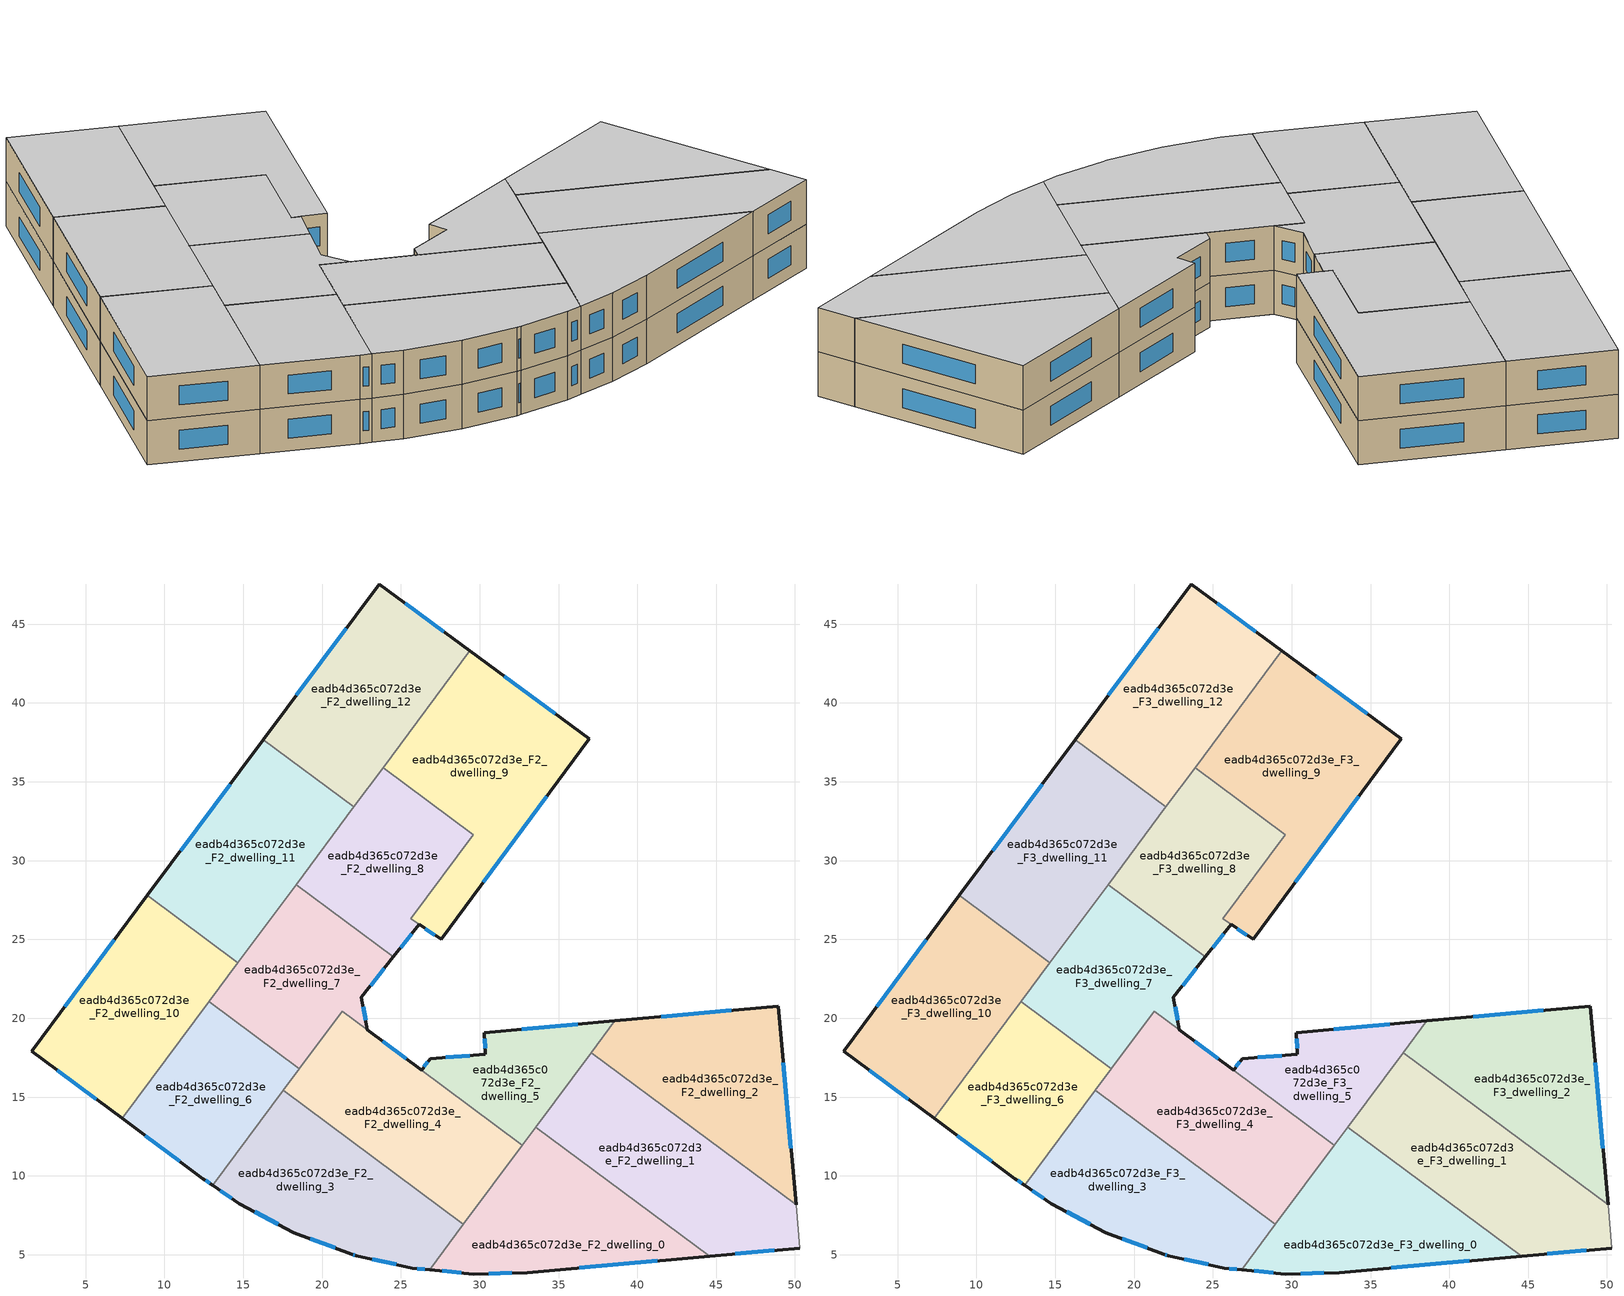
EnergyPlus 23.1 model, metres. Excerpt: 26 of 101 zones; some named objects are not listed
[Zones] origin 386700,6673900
eadb4d365c072d3e_F2_dwelling_0
 floor to eadb4d365c072d3e_F1_dwelling_0 (EU_floor_Construction): 44.58,4.91 33.01,3.87 29.61,3.78 26.83,4.05 33.57,13.1 z6
 wall outside (EU_wall_Construction): 26.83,4.05 29.61,3.78 33.01,3.87 44.58,4.91 z6:9
 wall to eadb4d365c072d3e_F2_dwelling_1 (EU_wall_Construction): 44.58,4.91 33.57,13.1 z6:9
 wall to eadb4d365c072d3e_F2_dwelling_4 (EU_wall_Construction): 32.71,11.95 28.97,6.92 z6:9
 wall to eadb4d365c072d3e_F2_dwelling_3 (EU_wall_Construction): 28.97,6.92 26.83,4.05 z6:9
 wall to eadb4d365c072d3e_F2_dwelling_5 (EU_wall_Construction): 33.57,13.1 32.71,11.95 z6:9
 window (EU_Window_Construction): 30.58,3.8 32.04,3.84 / 27.62,3.97 28.82,3.86 / 36.31,4.17 41.27,4.61 z6.86:8.14
eadb4d365c072d3e_F2_dwelling_1
 floor to eadb4d365c072d3e_F1_dwelling_1 (EU_floor_Construction): 50.07,8.17 50.31,5.43 44.58,4.91 33.57,13.1 37.08,17.83 z6
 wall outside (EU_wall_Construction): 44.58,4.91 50.31,5.43 z6:9
 wall to eadb4d365c072d3e_F2_dwelling_2 (EU_wall_Construction): 50.07,8.17 37.08,17.83 z6:9
 wall adiabatic (EU_wall_Construction): 50.31,5.43 50.07,8.17 z6:9
 wall to eadb4d365c072d3e_F2_dwelling_5 (EU_wall_Construction): 37.08,17.83 33.57,13.1 z6:9
 window (EU_Window_Construction): 46.22,5.06 48.68,5.28 z6.86:8.14
eadb4d365c072d3e_F2_dwelling_10
 floor to eadb4d365c072d3e_F1_dwelling_10 (EU_floor_Construction): 14.66,23.53 7.31,13.64 1.57,17.91 8.93,27.8 z6
 wall outside (EU_wall_Construction): 8.93,27.8 1.57,17.91 7.31,13.64 z6:9
 wall to eadb4d365c072d3e_F2_dwelling_11 (EU_wall_Construction): 14.66,23.53 8.93,27.8 z6:9
 wall to eadb4d365c072d3e_F2_dwelling_6 (EU_wall_Construction): 7.31,13.64 12.83,21.06 z6:9
 wall to eadb4d365c072d3e_F2_dwelling_7 (EU_wall_Construction): 12.83,21.06 14.66,23.53 z6:9
 window (EU_Window_Construction): 3.21,16.69 5.67,14.86 / 6.83,24.97 3.67,20.74 z6.86:8.14
eadb4d365c072d3e_F2_dwelling_11
 floor to eadb4d365c072d3e_F1_dwelling_11 (EU_floor_Construction): 22.02,33.41 14.66,23.53 8.93,27.8 16.28,37.68 z6
 wall outside (EU_wall_Construction): 16.28,37.68 8.93,27.8 z6:9
 wall to eadb4d365c072d3e_F2_dwelling_12 (EU_wall_Construction): 22.02,33.41 16.28,37.68 z6:9
 wall to eadb4d365c072d3e_F2_dwelling_7 (EU_wall_Construction): 14.66,23.53 18.35,28.48 z6:9
 wall to eadb4d365c072d3e_F2_dwelling_8 (EU_wall_Construction): 18.35,28.48 22.02,33.41 z6:9
 window (EU_Window_Construction): 14.18,34.85 11.03,30.62 z6.86:8.14
eadb4d365c072d3e_F2_dwelling_12
 floor to eadb4d365c072d3e_F1_dwelling_12 (EU_floor_Construction): 29.38,43.3 22.02,33.41 16.28,37.68 23.62,47.55 z6
 wall outside (EU_wall_Construction): 29.38,43.3 23.62,47.55 16.28,37.68 z6:9
 wall to eadb4d365c072d3e_F2_dwelling_9 (EU_wall_Construction): 23.87,35.9 29.38,43.3 z6:9
 wall to eadb4d365c072d3e_F2_dwelling_8 (EU_wall_Construction): 22.02,33.41 23.87,35.9 z6:9
 window (EU_Window_Construction): 21.52,44.73 18.38,40.5 / 27.73,44.52 25.27,46.33 z6.86:8.14
eadb4d365c072d3e_F2_dwelling_2
 floor to eadb4d365c072d3e_F1_dwelling_2 (EU_floor_Construction): 48.93,20.77 50.07,8.17 37.08,17.83 38.57,19.83 z6
 wall outside (EU_wall_Construction): 50.07,8.17 48.93,20.77 38.57,19.83 z6:9
 wall to eadb4d365c072d3e_F2_dwelling_5 (EU_wall_Construction): 38.57,19.83 37.08,17.83 z6:9
 window (EU_Window_Construction): 45.97,20.5 41.53,20.1 / 49.74,11.77 49.26,17.17 z6.86:8.14
eadb4d365c072d3e_F2_dwelling_3
 floor to eadb4d365c072d3e_F1_dwelling_3 (EU_floor_Construction): 28.97,6.92 26.83,4.05 25.71,4.15 22.17,4.95 21.89,5.04 18.21,6.41 14.75,8.25 13.07,9.4 17.54,15.42 z6
 wall outside (EU_wall_Construction): 13.07,9.4 14.75,8.25 18.21,6.41 21.89,5.04 22.17,4.95 25.71,4.15 26.83,4.05 z6:9
 wall to eadb4d365c072d3e_F2_dwelling_4 (EU_wall_Construction): 28.97,6.92 17.54,15.42 z6:9
 wall to eadb4d365c072d3e_F2_dwelling_6 (EU_wall_Construction): 17.54,15.42 13.07,9.4 z6:9
 window (EU_Window_Construction): 15.74,7.72 17.22,6.93 / 13.55,9.07 14.27,8.58 / 26.03,4.12 26.51,4.08 / 23.18,4.72 24.7,4.38 / 21.97,5.01 22.09,4.98 / 19.26,6.02 20.84,5.43 z6.86:8.14
eadb4d365c072d3e_F2_dwelling_4
 floor to eadb4d365c072d3e_F1_dwelling_4 (EU_floor_Construction): 32.71,11.95 28.97,6.92 17.54,15.42 21.28,20.45 z6
 wall to eadb4d365c072d3e_F2_dwelling_7 (EU_wall_Construction): 22.87,19.27 21.28,20.45 18.57,16.8 z6:9
 wall to eadb4d365c072d3e_F2_dwelling_5 (EU_wall_Construction): 32.71,11.95 22.87,19.27 z6:9
 wall to eadb4d365c072d3e_F2_dwelling_6 (EU_wall_Construction): 18.57,16.8 17.54,15.42 z6:9
eadb4d365c072d3e_F2_dwelling_5
 floor to eadb4d365c072d3e_F1_dwelling_5 (EU_floor_Construction): 38.57,19.83 32.71,11.95 22.87,19.27 26.31,16.71 26.85,17.44 30.36,17.71 30.29,19.08 z6
 wall outside (EU_wall_Construction): 38.57,19.83 30.29,19.08 30.36,17.71 26.85,17.44 26.31,16.71 22.87,19.27 z6:9
 window (EU_Window_Construction): 30.31,18.69 30.34,18.1 / 36.21,19.61 32.66,19.29 / 25.33,17.44 23.85,18.54 / 26.7,17.23 26.47,16.92 / 29.36,17.64 27.85,17.52 z6.86:8.14
eadb4d365c072d3e_F2_dwelling_6
 floor to eadb4d365c072d3e_F1_dwelling_6 (EU_floor_Construction): 18.57,16.8 13.07,9.4 12.43,9.83 7.31,13.64 12.83,21.06 z6
 wall outside (EU_wall_Construction): 7.31,13.64 12.43,9.83 13.07,9.4 z6:9
 wall to eadb4d365c072d3e_F2_dwelling_7 (EU_wall_Construction): 18.57,16.8 12.83,21.06 z6:9
 window (EU_Window_Construction): 12.61,9.71 12.89,9.53 / 8.78,12.56 10.97,10.92 z6.86:8.14
eadb4d365c072d3e_F2_dwelling_7
 floor to eadb4d365c072d3e_F1_dwelling_7 (EU_floor_Construction): 24.52,23.89 22.5,21.34 22.87,19.27 21.28,20.45 18.57,16.8 12.83,21.06 18.35,28.48 z6
 wall outside (EU_wall_Construction): 22.87,19.27 22.5,21.34 24.52,23.89 z6:9
 wall to eadb4d365c072d3e_F2_dwelling_8 (EU_wall_Construction): 24.52,23.89 18.35,28.48 z6:9
 window (EU_Window_Construction): 23.07,22.07 23.94,23.16 / 22.76,19.86 22.6,20.75 z6.86:8.14
eadb4d365c072d3e_F2_dwelling_8
 floor to eadb4d365c072d3e_F1_dwelling_8 (EU_floor_Construction): 29.6,31.63 25.64,26.31 26.15,25.96 24.52,23.89 18.35,28.48 23.87,35.9 z6
 wall outside (EU_wall_Construction): 24.52,23.89 26.15,25.96 z6:9
 wall to eadb4d365c072d3e_F2_dwelling_9 (EU_wall_Construction): 26.15,25.96 25.64,26.31 29.6,31.63 23.87,35.9 z6:9
 window (EU_Window_Construction): 24.99,24.48 25.69,25.37 z6.86:8.14
eadb4d365c072d3e_F2_dwelling_9
 floor to eadb4d365c072d3e_F1_dwelling_9 (EU_floor_Construction): 36.95,37.73 27.55,25 25.64,26.31 29.6,31.63 23.87,35.9 29.38,43.3 z6
 wall outside (EU_wall_Construction): 26.15,25.96 27.55,25 36.95,37.73 29.38,43.3 z6:9
 window (EU_Window_Construction): 34.79,39.32 31.54,41.71 / 30.23,28.64 34.26,34.09 / 26.55,25.69 27.15,25.28 z6.86:8.14
eadb4d365c072d3e_F3_dwelling_0
 floor to eadb4d365c072d3e_F2_dwelling_0 (EU_floor_Construction): 44.58,4.91 33.01,3.87 29.61,3.78 26.83,4.05 33.57,13.1 z9
 wall outside (EU_wall_Construction): 26.83,4.05 29.61,3.78 33.01,3.87 44.58,4.91 z9:12
 wall to eadb4d365c072d3e_F3_dwelling_1 (EU_wall_Construction): 44.58,4.91 33.57,13.1 z9:12
 wall to eadb4d365c072d3e_F3_dwelling_4 (EU_wall_Construction): 32.71,11.95 28.97,6.92 z9:12
 wall to eadb4d365c072d3e_F3_dwelling_3 (EU_wall_Construction): 28.97,6.92 26.83,4.05 z9:12
 wall to eadb4d365c072d3e_F3_dwelling_5 (EU_wall_Construction): 33.57,13.1 32.71,11.95 z9:12
 window (EU_Window_Construction): 30.58,3.8 32.04,3.84 / 27.62,3.97 28.82,3.86 / 36.31,4.17 41.27,4.61 z9.86:11.14
 ceiling to eadb4d365c072d3e_F4_dwelling_0 (EU_floor_Construction): 44.58,4.91 33.57,13.1 26.83,4.05 29.61,3.78 33.01,3.87 z12
eadb4d365c072d3e_F3_dwelling_1
 floor to eadb4d365c072d3e_F2_dwelling_1 (EU_floor_Construction): 50.07,8.17 50.31,5.43 44.58,4.91 33.57,13.1 37.08,17.83 z9
 wall outside (EU_wall_Construction): 44.58,4.91 50.31,5.43 z9:12
 wall to eadb4d365c072d3e_F3_dwelling_2 (EU_wall_Construction): 50.07,8.17 37.08,17.83 z9:12
 wall adiabatic (EU_wall_Construction): 50.31,5.43 50.07,8.17 z9:12
 wall to eadb4d365c072d3e_F3_dwelling_5 (EU_wall_Construction): 37.08,17.83 33.57,13.1 z9:12
 window (EU_Window_Construction): 46.22,5.06 48.68,5.28 z9.86:11.14
 ceiling to eadb4d365c072d3e_F4_dwelling_1 (EU_floor_Construction): 50.31,5.43 50.07,8.17 37.08,17.83 33.57,13.1 44.58,4.91 z12
eadb4d365c072d3e_F3_dwelling_10
 floor to eadb4d365c072d3e_F2_dwelling_10 (EU_floor_Construction): 14.66,23.53 7.31,13.64 1.57,17.91 8.93,27.8 z9
 wall outside (EU_wall_Construction): 8.93,27.8 1.57,17.91 7.31,13.64 z9:12
 wall to eadb4d365c072d3e_F3_dwelling_11 (EU_wall_Construction): 14.66,23.53 8.93,27.8 z9:12
 wall to eadb4d365c072d3e_F3_dwelling_6 (EU_wall_Construction): 7.31,13.64 12.83,21.06 z9:12
 wall to eadb4d365c072d3e_F3_dwelling_7 (EU_wall_Construction): 12.83,21.06 14.66,23.53 z9:12
 window (EU_Window_Construction): 3.21,16.69 5.67,14.86 / 6.83,24.97 3.67,20.74 z9.86:11.14
 ceiling to eadb4d365c072d3e_F4_dwelling_10 (EU_floor_Construction): 7.31,13.64 14.66,23.53 8.93,27.8 1.57,17.91 z12
eadb4d365c072d3e_F3_dwelling_11
 floor to eadb4d365c072d3e_F2_dwelling_11 (EU_floor_Construction): 22.02,33.41 14.66,23.53 8.93,27.8 16.28,37.68 z9
 wall outside (EU_wall_Construction): 16.28,37.68 8.93,27.8 z9:12
 wall to eadb4d365c072d3e_F3_dwelling_12 (EU_wall_Construction): 22.02,33.41 16.28,37.68 z9:12
 wall to eadb4d365c072d3e_F3_dwelling_7 (EU_wall_Construction): 14.66,23.53 18.35,28.48 z9:12
 wall to eadb4d365c072d3e_F3_dwelling_8 (EU_wall_Construction): 18.35,28.48 22.02,33.41 z9:12
 window (EU_Window_Construction): 14.18,34.85 11.03,30.62 z9.86:11.14
 ceiling to eadb4d365c072d3e_F4_dwelling_11 (EU_floor_Construction): 14.66,23.53 22.02,33.41 16.28,37.68 8.93,27.8 z12
eadb4d365c072d3e_F3_dwelling_12
 floor to eadb4d365c072d3e_F2_dwelling_12 (EU_floor_Construction): 29.38,43.3 22.02,33.41 16.28,37.68 23.62,47.55 z9
 wall outside (EU_wall_Construction): 29.38,43.3 23.62,47.55 16.28,37.68 z9:12
 wall to eadb4d365c072d3e_F3_dwelling_9 (EU_wall_Construction): 23.87,35.9 29.38,43.3 z9:12
 wall to eadb4d365c072d3e_F3_dwelling_8 (EU_wall_Construction): 22.02,33.41 23.87,35.9 z9:12
 window (EU_Window_Construction): 21.52,44.73 18.38,40.5 / 27.73,44.52 25.27,46.33 z9.86:11.14
 ceiling to eadb4d365c072d3e_F4_dwelling_12 (EU_floor_Construction): 22.02,33.41 29.38,43.3 23.62,47.55 16.28,37.68 z12
eadb4d365c072d3e_F3_dwelling_2
 floor to eadb4d365c072d3e_F2_dwelling_2 (EU_floor_Construction): 48.93,20.77 50.07,8.17 37.08,17.83 38.57,19.83 z9
 wall outside (EU_wall_Construction): 50.07,8.17 48.93,20.77 38.57,19.83 z9:12
 wall to eadb4d365c072d3e_F3_dwelling_5 (EU_wall_Construction): 38.57,19.83 37.08,17.83 z9:12
 window (EU_Window_Construction): 45.97,20.5 41.53,20.1 / 49.74,11.77 49.26,17.17 z9.86:11.14
 ceiling to eadb4d365c072d3e_F4_dwelling_2 (EU_floor_Construction): 50.07,8.17 48.93,20.77 38.57,19.83 37.08,17.83 z12
eadb4d365c072d3e_F3_dwelling_3
 floor to eadb4d365c072d3e_F2_dwelling_3 (EU_floor_Construction): 28.97,6.92 26.83,4.05 25.71,4.15 22.17,4.95 21.89,5.04 18.21,6.41 14.75,8.25 13.07,9.4 17.54,15.42 z9
 wall outside (EU_wall_Construction): 13.07,9.4 14.75,8.25 18.21,6.41 21.89,5.04 22.17,4.95 25.71,4.15 26.83,4.05 z9:12
 wall to eadb4d365c072d3e_F3_dwelling_4 (EU_wall_Construction): 28.97,6.92 17.54,15.42 z9:12
 wall to eadb4d365c072d3e_F3_dwelling_6 (EU_wall_Construction): 17.54,15.42 13.07,9.4 z9:12
 window (EU_Window_Construction): 15.74,7.72 17.22,6.93 / 13.55,9.07 14.27,8.58 / 26.03,4.12 26.51,4.08 / 23.18,4.72 24.7,4.38 / 21.97,5.01 22.09,4.98 / 19.26,6.02 20.84,5.43 z9.86:11.14
 ceiling to eadb4d365c072d3e_F4_dwelling_3 (EU_floor_Construction): 26.83,4.05 28.97,6.92 17.54,15.42 13.07,9.4 14.75,8.25 18.21,6.41 21.89,5.04 22.17,4.95 25.71,4.15 z12
eadb4d365c072d3e_F3_dwelling_4
 floor to eadb4d365c072d3e_F2_dwelling_4 (EU_floor_Construction): 32.71,11.95 28.97,6.92 17.54,15.42 21.28,20.45 z9
 wall to eadb4d365c072d3e_F3_dwelling_7 (EU_wall_Construction): 22.87,19.27 21.28,20.45 18.57,16.8 z9:12
 wall to eadb4d365c072d3e_F3_dwelling_5 (EU_wall_Construction): 32.71,11.95 22.87,19.27 z9:12
 wall to eadb4d365c072d3e_F3_dwelling_6 (EU_wall_Construction): 18.57,16.8 17.54,15.42 z9:12
 ceiling to eadb4d365c072d3e_F4_dwelling_4 (EU_floor_Construction): 28.97,6.92 32.71,11.95 21.28,20.45 17.54,15.42 z12
eadb4d365c072d3e_F3_dwelling_5
 floor to eadb4d365c072d3e_F2_dwelling_5 (EU_floor_Construction): 38.57,19.83 32.71,11.95 22.87,19.27 26.31,16.71 26.85,17.44 30.36,17.71 30.29,19.08 z9
 wall outside (EU_wall_Construction): 38.57,19.83 30.29,19.08 30.36,17.71 26.85,17.44 26.31,16.71 22.87,19.27 z9:12
 window (EU_Window_Construction): 30.31,18.69 30.34,18.1 / 36.21,19.61 32.66,19.29 / 25.33,17.44 23.85,18.54 / 26.7,17.23 26.47,16.92 / 29.36,17.64 27.85,17.52 z9.86:11.14
 ceiling to eadb4d365c072d3e_F4_dwelling_5 (EU_floor_Construction): 32.71,11.95 38.57,19.83 30.29,19.08 30.36,17.71 26.85,17.44 26.31,16.71 22.87,19.27 z12
eadb4d365c072d3e_F3_dwelling_6
 floor to eadb4d365c072d3e_F2_dwelling_6 (EU_floor_Construction): 18.57,16.8 13.07,9.4 12.43,9.83 7.31,13.64 12.83,21.06 z9
 wall outside (EU_wall_Construction): 7.31,13.64 12.43,9.83 13.07,9.4 z9:12
 wall to eadb4d365c072d3e_F3_dwelling_7 (EU_wall_Construction): 18.57,16.8 12.83,21.06 z9:12
 window (EU_Window_Construction): 12.61,9.71 12.89,9.53 / 8.78,12.56 10.97,10.92 z9.86:11.14
 ceiling to eadb4d365c072d3e_F4_dwelling_6 (EU_floor_Construction): 13.07,9.4 18.57,16.8 12.83,21.06 7.31,13.64 12.43,9.83 z12
eadb4d365c072d3e_F3_dwelling_7
 floor to eadb4d365c072d3e_F2_dwelling_7 (EU_floor_Construction): 24.52,23.89 22.5,21.34 22.87,19.27 21.28,20.45 18.57,16.8 12.83,21.06 18.35,28.48 z9
 wall outside (EU_wall_Construction): 22.87,19.27 22.5,21.34 24.52,23.89 z9:12
 wall to eadb4d365c072d3e_F3_dwelling_8 (EU_wall_Construction): 24.52,23.89 18.35,28.48 z9:12
 window (EU_Window_Construction): 23.07,22.07 23.94,23.16 / 22.76,19.86 22.6,20.75 z9.86:11.14
 ceiling to eadb4d365c072d3e_F4_dwelling_7 (EU_floor_Construction): 22.87,19.27 22.5,21.34 24.52,23.89 18.35,28.48 12.83,21.06 18.57,16.8 21.28,20.45 z12
eadb4d365c072d3e_F3_dwelling_8
 floor to eadb4d365c072d3e_F2_dwelling_8 (EU_floor_Construction): 29.6,31.63 25.64,26.31 26.15,25.96 24.52,23.89 18.35,28.48 23.87,35.9 z9
 wall outside (EU_wall_Construction): 24.52,23.89 26.15,25.96 z9:12
 wall to eadb4d365c072d3e_F3_dwelling_9 (EU_wall_Construction): 26.15,25.96 25.64,26.31 29.6,31.63 23.87,35.9 z9:12
 window (EU_Window_Construction): 24.99,24.48 25.69,25.37 z9.86:11.14
 ceiling to eadb4d365c072d3e_F4_dwelling_8 (EU_floor_Construction): 26.15,25.96 25.64,26.31 29.6,31.63 23.87,35.9 18.35,28.48 24.52,23.89 z12
eadb4d365c072d3e_F3_dwelling_9
 floor to eadb4d365c072d3e_F2_dwelling_9 (EU_floor_Construction): 36.95,37.73 27.55,25 25.64,26.31 29.6,31.63 23.87,35.9 29.38,43.3 z9
 wall outside (EU_wall_Construction): 26.15,25.96 27.55,25 36.95,37.73 29.38,43.3 z9:12
 window (EU_Window_Construction): 34.79,39.32 31.54,41.71 / 30.23,28.64 34.26,34.09 / 26.55,25.69 27.15,25.28 z9.86:11.14
 ceiling to eadb4d365c072d3e_F4_dwelling_9 (EU_floor_Construction): 27.55,25 36.95,37.73 29.38,43.3 23.87,35.9 29.6,31.63 25.64,26.31 z12
[Building]
EU S2 Campaign: North Axis=0; Terrain=City; Solar Distribution=FullExterior
[Site:Location]
Helsinki-Vantaa.AP: Latitude=60.317; Longitude=24.963; Time Zone=2; Elevation=54.6
[SizingPeriod:WeatherFileDays]
AnnualSizingPeriod: Begin Month=1; Begin Day of Month=1; End Month=12; End Day of Month=31; Day of Week for Start Day=Monday; Use Weather File Daylight Saving Period=No; Use Weather File Rain and Snow Indicators=No
[MATERIAL]
EU_InternalMass_Material: Roughness=MediumRough; Thickness=0.1; Conductivity=1; Density=1800; Specific Heat=900; Thermal Absorptance=0.9; Solar Absorptance=0.7; Visible Absorptance=0.7
[MATERIAL:NOMASS] Roughness=MediumRough; Thermal Absorptance=0.9; Solar Absorptance=0.7; Visible Absorptance=0.7
Name | Thermal Resistance
EU_wall_NoMass | 1.10183
EU_floor_NoMass | 1.70606
[WINDOWMATERIAL:SIMPLEGLAZINGSYSTEM]
EU_Window_SimpleGlazing: UFactor=3.11035; Solar Heat Gain Coefficient=0.8; Visible Transmittance=0.8
[CONSTRUCTION]
EU_wall_Construction: EU_wall_NoMass
EU_floor_Construction: EU_floor_NoMass
EU_Window_Construction: EU_Window_SimpleGlazing
EU_InternalMass_Construction: EU_InternalMass_Material
[ZONE] Type=1; Multiplier=1; Ceiling Height=autocalculate; Floor Area=autocalculate; Part of Total Floor Area=Yes
Name | Volume
eadb4d365c072d3e_F2_dwelling_0; eadb4d365c072d3e_F3_dwelling_0 | 246.894
eadb4d365c072d3e_F2_dwelling_1; eadb4d365c072d3e_F3_dwelling_1 | 287.891
eadb4d365c072d3e_F2_dwelling_10; eadb4d365c072d3e_F3_dwelling_10; eadb4d365c072d3e_F2_dwelling_3; eadb4d365c072d3e_F3_dwelling_3 | 264.294
eadb4d365c072d3e_F2_dwelling_11; eadb4d365c072d3e_F3_dwelling_11 | 264.274
eadb4d365c072d3e_F2_dwelling_12; eadb4d365c072d3e_F3_dwelling_12 | 264.285
eadb4d365c072d3e_F2_dwelling_2; eadb4d365c072d3e_F3_dwelling_2 | 258.063
eadb4d365c072d3e_F2_dwelling_4; eadb4d365c072d3e_F3_dwelling_4 | 267.642
eadb4d365c072d3e_F2_dwelling_5; eadb4d365c072d3e_F3_dwelling_5 | 137.648
eadb4d365c072d3e_F2_dwelling_6; eadb4d365c072d3e_F3_dwelling_6 | 198.237
eadb4d365c072d3e_F2_dwelling_7; eadb4d365c072d3e_F3_dwelling_7 | 208.214
eadb4d365c072d3e_F2_dwelling_8; eadb4d365c072d3e_F3_dwelling_8 | 202.788
eadb4d365c072d3e_F2_dwelling_9; eadb4d365c072d3e_F3_dwelling_9 | 306.916
[INTERNALMASS] Construction=EU_InternalMass_Construction
Name | Zone or ZoneList | Surface Area
eadb4d365c072d3e_F2_dwelling_0_EU_InternalMass | eadb4d365c072d3e_F2_dwelling_0 | 82.2983
eadb4d365c072d3e_F2_dwelling_1_EU_InternalMass | eadb4d365c072d3e_F2_dwelling_1 | 95.9633
eadb4d365c072d3e_F2_dwelling_2_EU_InternalMass | eadb4d365c072d3e_F2_dwelling_2 | 86.021
eadb4d365c072d3e_F2_dwelling_3_EU_InternalMass | eadb4d365c072d3e_F2_dwelling_3 | 88.0975
eadb4d365c072d3e_F2_dwelling_4_EU_InternalMass | eadb4d365c072d3e_F2_dwelling_4 | 89.2168
eadb4d365c072d3e_F2_dwelling_5_EU_InternalMass | eadb4d365c072d3e_F2_dwelling_5 | 45.8829
eadb4d365c072d3e_F2_dwelling_6_EU_InternalMass | eadb4d365c072d3e_F2_dwelling_6 | 66.0789
eadb4d365c072d3e_F2_dwelling_7_EU_InternalMass | eadb4d365c072d3e_F2_dwelling_7 | 69.4218
eadb4d365c072d3e_F2_dwelling_8_EU_InternalMass | eadb4d365c072d3e_F2_dwelling_8 | 67.5985
eadb4d365c072d3e_F2_dwelling_9_EU_InternalMass | eadb4d365c072d3e_F2_dwelling_9 | 102.305
eadb4d365c072d3e_F2_dwelling_10_EU_InternalMass | eadb4d365c072d3e_F2_dwelling_10 | 88.0985
eadb4d365c072d3e_F2_dwelling_11_EU_InternalMass | eadb4d365c072d3e_F2_dwelling_11 | 88.0914
eadb4d365c072d3e_F2_dwelling_12_EU_InternalMass | eadb4d365c072d3e_F2_dwelling_12 | 88.0953
eadb4d365c072d3e_F3_dwelling_0_EU_InternalMass | eadb4d365c072d3e_F3_dwelling_0 | 82.2983
eadb4d365c072d3e_F3_dwelling_1_EU_InternalMass | eadb4d365c072d3e_F3_dwelling_1 | 95.9633
eadb4d365c072d3e_F3_dwelling_2_EU_InternalMass | eadb4d365c072d3e_F3_dwelling_2 | 86.021
eadb4d365c072d3e_F3_dwelling_3_EU_InternalMass | eadb4d365c072d3e_F3_dwelling_3 | 88.0975
eadb4d365c072d3e_F3_dwelling_4_EU_InternalMass | eadb4d365c072d3e_F3_dwelling_4 | 89.2168
eadb4d365c072d3e_F3_dwelling_5_EU_InternalMass | eadb4d365c072d3e_F3_dwelling_5 | 45.8829
eadb4d365c072d3e_F3_dwelling_6_EU_InternalMass | eadb4d365c072d3e_F3_dwelling_6 | 66.0789
eadb4d365c072d3e_F3_dwelling_7_EU_InternalMass | eadb4d365c072d3e_F3_dwelling_7 | 69.4218
eadb4d365c072d3e_F3_dwelling_8_EU_InternalMass | eadb4d365c072d3e_F3_dwelling_8 | 67.5985
eadb4d365c072d3e_F3_dwelling_9_EU_InternalMass | eadb4d365c072d3e_F3_dwelling_9 | 102.305
eadb4d365c072d3e_F3_dwelling_10_EU_InternalMass | eadb4d365c072d3e_F3_dwelling_10 | 88.0985
eadb4d365c072d3e_F3_dwelling_11_EU_InternalMass | eadb4d365c072d3e_F3_dwelling_11 | 88.0914
eadb4d365c072d3e_F3_dwelling_12_EU_InternalMass | eadb4d365c072d3e_F3_dwelling_12 | 88.0953
[OTHEREQUIPMENT] Fuel Type=Electricity; Design Level Calculation Method=Watts/Area; Power per Zone Floor Area=1; Fraction Latent=0; Fraction Radiant=0; Fraction Lost=0; Carbon Dioxide Generation Rate=0; EndUse Subcategory=EU_Step8_InternalGains
Name | Zone or ZoneList or Space or SpaceList | Schedule
EU_Step8_InternalGain_eadb4d365c072d3e_F2_dwelling_0_f000 | eadb4d365c072d3e_F2_dwelling_0 | EU_Step8_GainSchedule_eadb4d365c072d3e_F2_dwelling_0_f000
EU_Step8_InternalGain_eadb4d365c072d3e_F2_dwelling_1_f000 | eadb4d365c072d3e_F2_dwelling_1 | EU_Step8_GainSchedule_eadb4d365c072d3e_F2_dwelling_1_f000
EU_Step8_InternalGain_eadb4d365c072d3e_F2_dwelling_2_f000 | eadb4d365c072d3e_F2_dwelling_2 | EU_Step8_GainSchedule_eadb4d365c072d3e_F2_dwelling_2_f000
EU_Step8_InternalGain_eadb4d365c072d3e_F2_dwelling_3_f000 | eadb4d365c072d3e_F2_dwelling_3 | EU_Step8_GainSchedule_eadb4d365c072d3e_F2_dwelling_3_f000
EU_Step8_InternalGain_eadb4d365c072d3e_F2_dwelling_4_f000 | eadb4d365c072d3e_F2_dwelling_4 | EU_Step8_GainSchedule_eadb4d365c072d3e_F2_dwelling_4_f000
EU_Step8_InternalGain_eadb4d365c072d3e_F2_dwelling_5_f000 | eadb4d365c072d3e_F2_dwelling_5 | EU_Step8_GainSchedule_eadb4d365c072d3e_F2_dwelling_5_f000
EU_Step8_InternalGain_eadb4d365c072d3e_F2_dwelling_6_f000 | eadb4d365c072d3e_F2_dwelling_6 | EU_Step8_GainSchedule_eadb4d365c072d3e_F2_dwelling_6_f000
EU_Step8_InternalGain_eadb4d365c072d3e_F2_dwelling_7_f000 | eadb4d365c072d3e_F2_dwelling_7 | EU_Step8_GainSchedule_eadb4d365c072d3e_F2_dwelling_7_f000
EU_Step8_InternalGain_eadb4d365c072d3e_F2_dwelling_8_f000 | eadb4d365c072d3e_F2_dwelling_8 | EU_Step8_GainSchedule_eadb4d365c072d3e_F2_dwelling_8_f000
EU_Step8_InternalGain_eadb4d365c072d3e_F2_dwelling_9_f000 | eadb4d365c072d3e_F2_dwelling_9 | EU_Step8_GainSchedule_eadb4d365c072d3e_F2_dwelling_9_f000
EU_Step8_InternalGain_eadb4d365c072d3e_F2_dwelling_10_f000 | eadb4d365c072d3e_F2_dwelling_10 | EU_Step8_GainSchedule_eadb4d365c072d3e_F2_dwelling_10_f000
EU_Step8_InternalGain_eadb4d365c072d3e_F2_dwelling_11_f000 | eadb4d365c072d3e_F2_dwelling_11 | EU_Step8_GainSchedule_eadb4d365c072d3e_F2_dwelling_11_f000
EU_Step8_InternalGain_eadb4d365c072d3e_F2_dwelling_12_f000 | eadb4d365c072d3e_F2_dwelling_12 | EU_Step8_GainSchedule_eadb4d365c072d3e_F2_dwelling_12_f000
EU_Step8_InternalGain_eadb4d365c072d3e_F3_dwelling_0_f000 | eadb4d365c072d3e_F3_dwelling_0 | EU_Step8_GainSchedule_eadb4d365c072d3e_F3_dwelling_0_f000
EU_Step8_InternalGain_eadb4d365c072d3e_F3_dwelling_1_f000 | eadb4d365c072d3e_F3_dwelling_1 | EU_Step8_GainSchedule_eadb4d365c072d3e_F3_dwelling_1_f000
EU_Step8_InternalGain_eadb4d365c072d3e_F3_dwelling_2_f000 | eadb4d365c072d3e_F3_dwelling_2 | EU_Step8_GainSchedule_eadb4d365c072d3e_F3_dwelling_2_f000
EU_Step8_InternalGain_eadb4d365c072d3e_F3_dwelling_3_f000 | eadb4d365c072d3e_F3_dwelling_3 | EU_Step8_GainSchedule_eadb4d365c072d3e_F3_dwelling_3_f000
EU_Step8_InternalGain_eadb4d365c072d3e_F3_dwelling_4_f000 | eadb4d365c072d3e_F3_dwelling_4 | EU_Step8_GainSchedule_eadb4d365c072d3e_F3_dwelling_4_f000
EU_Step8_InternalGain_eadb4d365c072d3e_F3_dwelling_5_f000 | eadb4d365c072d3e_F3_dwelling_5 | EU_Step8_GainSchedule_eadb4d365c072d3e_F3_dwelling_5_f000
EU_Step8_InternalGain_eadb4d365c072d3e_F3_dwelling_6_f000 | eadb4d365c072d3e_F3_dwelling_6 | EU_Step8_GainSchedule_eadb4d365c072d3e_F3_dwelling_6_f000
EU_Step8_InternalGain_eadb4d365c072d3e_F3_dwelling_7_f000 | eadb4d365c072d3e_F3_dwelling_7 | EU_Step8_GainSchedule_eadb4d365c072d3e_F3_dwelling_7_f000
EU_Step8_InternalGain_eadb4d365c072d3e_F3_dwelling_8_f000 | eadb4d365c072d3e_F3_dwelling_8 | EU_Step8_GainSchedule_eadb4d365c072d3e_F3_dwelling_8_f000
EU_Step8_InternalGain_eadb4d365c072d3e_F3_dwelling_9_f000 | eadb4d365c072d3e_F3_dwelling_9 | EU_Step8_GainSchedule_eadb4d365c072d3e_F3_dwelling_9_f000
EU_Step8_InternalGain_eadb4d365c072d3e_F3_dwelling_10_f000 | eadb4d365c072d3e_F3_dwelling_10 | EU_Step8_GainSchedule_eadb4d365c072d3e_F3_dwelling_10_f000
EU_Step8_InternalGain_eadb4d365c072d3e_F3_dwelling_11_f000 | eadb4d365c072d3e_F3_dwelling_11 | EU_Step8_GainSchedule_eadb4d365c072d3e_F3_dwelling_11_f000
EU_Step8_InternalGain_eadb4d365c072d3e_F3_dwelling_12_f000 | eadb4d365c072d3e_F3_dwelling_12 | EU_Step8_GainSchedule_eadb4d365c072d3e_F3_dwelling_12_f000
[ZONEVENTILATION:DESIGNFLOWRATE] Schedule=EU_AlwaysOn; Design Flow Rate Calculation Method=AirChanges/Hour; Air Changes per Hour=0.756316; Ventilation Type=Natural; Fan Pressure Rise=0; Fan Total Efficiency=1; Constant Term Coefficient=1; Temperature Term Coefficient=0; Velocity Term Coefficient=0; Velocity Squared Term Coefficient=0; Minimum Indoor Temperature=-100; Maximum Indoor Temperature=100; Delta Temperature=-100; Minimum Outdoor Temperature=-100; Maximum Outdoor Temperature=100; Maximum Wind Speed=40
Name | Zone or ZoneList or Space or SpaceList
EU_ConstantAir_eadb4d365c072d3e_F2_dwelling_0 | eadb4d365c072d3e_F2_dwelling_0
EU_ConstantAir_eadb4d365c072d3e_F2_dwelling_1 | eadb4d365c072d3e_F2_dwelling_1
EU_ConstantAir_eadb4d365c072d3e_F2_dwelling_2 | eadb4d365c072d3e_F2_dwelling_2
EU_ConstantAir_eadb4d365c072d3e_F2_dwelling_3 | eadb4d365c072d3e_F2_dwelling_3
EU_ConstantAir_eadb4d365c072d3e_F2_dwelling_4 | eadb4d365c072d3e_F2_dwelling_4
EU_ConstantAir_eadb4d365c072d3e_F2_dwelling_5 | eadb4d365c072d3e_F2_dwelling_5
EU_ConstantAir_eadb4d365c072d3e_F2_dwelling_6 | eadb4d365c072d3e_F2_dwelling_6
EU_ConstantAir_eadb4d365c072d3e_F2_dwelling_7 | eadb4d365c072d3e_F2_dwelling_7
EU_ConstantAir_eadb4d365c072d3e_F2_dwelling_8 | eadb4d365c072d3e_F2_dwelling_8
EU_ConstantAir_eadb4d365c072d3e_F2_dwelling_9 | eadb4d365c072d3e_F2_dwelling_9
EU_ConstantAir_eadb4d365c072d3e_F2_dwelling_10 | eadb4d365c072d3e_F2_dwelling_10
EU_ConstantAir_eadb4d365c072d3e_F2_dwelling_11 | eadb4d365c072d3e_F2_dwelling_11
EU_ConstantAir_eadb4d365c072d3e_F2_dwelling_12 | eadb4d365c072d3e_F2_dwelling_12
EU_ConstantAir_eadb4d365c072d3e_F3_dwelling_0 | eadb4d365c072d3e_F3_dwelling_0
EU_ConstantAir_eadb4d365c072d3e_F3_dwelling_1 | eadb4d365c072d3e_F3_dwelling_1
EU_ConstantAir_eadb4d365c072d3e_F3_dwelling_2 | eadb4d365c072d3e_F3_dwelling_2
EU_ConstantAir_eadb4d365c072d3e_F3_dwelling_3 | eadb4d365c072d3e_F3_dwelling_3
EU_ConstantAir_eadb4d365c072d3e_F3_dwelling_4 | eadb4d365c072d3e_F3_dwelling_4
EU_ConstantAir_eadb4d365c072d3e_F3_dwelling_5 | eadb4d365c072d3e_F3_dwelling_5
EU_ConstantAir_eadb4d365c072d3e_F3_dwelling_6 | eadb4d365c072d3e_F3_dwelling_6
EU_ConstantAir_eadb4d365c072d3e_F3_dwelling_7 | eadb4d365c072d3e_F3_dwelling_7
EU_ConstantAir_eadb4d365c072d3e_F3_dwelling_8 | eadb4d365c072d3e_F3_dwelling_8
EU_ConstantAir_eadb4d365c072d3e_F3_dwelling_9 | eadb4d365c072d3e_F3_dwelling_9
EU_ConstantAir_eadb4d365c072d3e_F3_dwelling_10 | eadb4d365c072d3e_F3_dwelling_10
EU_ConstantAir_eadb4d365c072d3e_F3_dwelling_11 | eadb4d365c072d3e_F3_dwelling_11
EU_ConstantAir_eadb4d365c072d3e_F3_dwelling_12 | eadb4d365c072d3e_F3_dwelling_12
[HVACTEMPLATE:ZONE:IDEALLOADSAIRSYSTEM] System Availability Schedule=EU_AlwaysOn; Maximum Heating Supply Air Temperature=50; Minimum Cooling Supply Air Temperature=13; Maximum Heating Supply Air Humidity Ratio=0.0156; Minimum Cooling Supply Air Humidity Ratio=0.0077; Heating Limit=NoLimit; Cooling Limit=NoLimit; Heating Availability Schedule=EU_AlwaysOn; Cooling Availability Schedule=EU_CoolingOff; Dehumidification Control Type=ConstantSensibleHeatRatio; Cooling Sensible Heat Ratio=0.7; Dehumidification Setpoint=60; Humidification Control Type=None; Humidification Setpoint=30; Outdoor Air Method=None; Outdoor Air Flow Rate per Person=0.00944; Outdoor Air Flow Rate per Zone Floor Area=0; Outdoor Air Flow Rate per Zone=0; Demand Controlled Ventilation Type=None; Outdoor Air Economizer Type=NoEconomizer; Heat Recovery Type=None; Sensible Heat Recovery Effectiveness=0.7; Latent Heat Recovery Effectiveness=0.65
Name | Template Thermostat
eadb4d365c072d3e_F2_dwelling_0 | EU_HeatOnly_eadb4d365c072d3e_F2_dwelling_0
eadb4d365c072d3e_F2_dwelling_1 | EU_HeatOnly_eadb4d365c072d3e_F2_dwelling_1
eadb4d365c072d3e_F2_dwelling_2 | EU_HeatOnly_eadb4d365c072d3e_F2_dwelling_2
eadb4d365c072d3e_F2_dwelling_3 | EU_HeatOnly_eadb4d365c072d3e_F2_dwelling_3
eadb4d365c072d3e_F2_dwelling_4 | EU_HeatOnly_eadb4d365c072d3e_F2_dwelling_4
eadb4d365c072d3e_F2_dwelling_5 | EU_HeatOnly_eadb4d365c072d3e_F2_dwelling_5
eadb4d365c072d3e_F2_dwelling_6 | EU_HeatOnly_eadb4d365c072d3e_F2_dwelling_6
eadb4d365c072d3e_F2_dwelling_7 | EU_HeatOnly_eadb4d365c072d3e_F2_dwelling_7
eadb4d365c072d3e_F2_dwelling_8 | EU_HeatOnly_eadb4d365c072d3e_F2_dwelling_8
eadb4d365c072d3e_F2_dwelling_9 | EU_HeatOnly_eadb4d365c072d3e_F2_dwelling_9
eadb4d365c072d3e_F2_dwelling_10 | EU_HeatOnly_eadb4d365c072d3e_F2_dwelling_10
eadb4d365c072d3e_F2_dwelling_11 | EU_HeatOnly_eadb4d365c072d3e_F2_dwelling_11
eadb4d365c072d3e_F2_dwelling_12 | EU_HeatOnly_eadb4d365c072d3e_F2_dwelling_12
eadb4d365c072d3e_F3_dwelling_0 | EU_HeatOnly_eadb4d365c072d3e_F3_dwelling_0
eadb4d365c072d3e_F3_dwelling_1 | EU_HeatOnly_eadb4d365c072d3e_F3_dwelling_1
eadb4d365c072d3e_F3_dwelling_2 | EU_HeatOnly_eadb4d365c072d3e_F3_dwelling_2
eadb4d365c072d3e_F3_dwelling_3 | EU_HeatOnly_eadb4d365c072d3e_F3_dwelling_3
eadb4d365c072d3e_F3_dwelling_4 | EU_HeatOnly_eadb4d365c072d3e_F3_dwelling_4
eadb4d365c072d3e_F3_dwelling_5 | EU_HeatOnly_eadb4d365c072d3e_F3_dwelling_5
eadb4d365c072d3e_F3_dwelling_6 | EU_HeatOnly_eadb4d365c072d3e_F3_dwelling_6
eadb4d365c072d3e_F3_dwelling_7 | EU_HeatOnly_eadb4d365c072d3e_F3_dwelling_7
eadb4d365c072d3e_F3_dwelling_8 | EU_HeatOnly_eadb4d365c072d3e_F3_dwelling_8
eadb4d365c072d3e_F3_dwelling_9 | EU_HeatOnly_eadb4d365c072d3e_F3_dwelling_9
eadb4d365c072d3e_F3_dwelling_10 | EU_HeatOnly_eadb4d365c072d3e_F3_dwelling_10
eadb4d365c072d3e_F3_dwelling_11 | EU_HeatOnly_eadb4d365c072d3e_F3_dwelling_11
eadb4d365c072d3e_F3_dwelling_12 | EU_HeatOnly_eadb4d365c072d3e_F3_dwelling_12
[SIZING:ZONE] Zone Cooling Design Supply Air Temperature Input Method=SupplyAirTemperature; Zone Cooling Design Supply Air Temperature=13; Zone Heating Design Supply Air Temperature Input Method=SupplyAirTemperature; Zone Heating Design Supply Air Temperature=50; Zone Cooling Design Supply Air Humidity Ratio=0.008; Zone Heating Design Supply Air Humidity Ratio=0.008; Cooling Design Air Flow Method=DesignDay; Cooling Design Air Flow Rate=0; Cooling Minimum Air Flow per Zone Floor Area=0.000762; Cooling Minimum Air Flow=0; Cooling Minimum Air Flow Fraction=0.2; Heating Design Air Flow Method=DesignDay; Heating Design Air Flow Rate=0; Heating Maximum Air Flow per Zone Floor Area=0.002032; Heating Maximum Air Flow=0.141576; Heating Maximum Air Flow Fraction=0.3; Account for Dedicated Outdoor Air System=No; Dedicated Outdoor Air System Control Strategy=NeutralSupplyAir; Dedicated Outdoor Air Low Setpoint Temperature for Design=autosize; Dedicated Outdoor Air High Setpoint Temperature for Design=autosize; Zone Load Sizing Method=Sensible Load Only No Latent Load; Zone Latent Cooling Design Supply Air Humidity Ratio Input Method=HumidityRatioDifference; Zone Cooling Design Supply Air Humidity Ratio Difference=0.005; Zone Latent Heating Design Supply Air Humidity Ratio Input Method=HumidityRatioDifference; Zone Humidification Design Supply Air Humidity Ratio Difference=0.005
eadb4d365c072d3e_F2_dwelling_0; eadb4d365c072d3e_F2_dwelling_1; eadb4d365c072d3e_F2_dwelling_2; eadb4d365c072d3e_F2_dwelling_3; eadb4d365c072d3e_F2_dwelling_4; eadb4d365c072d3e_F2_dwelling_5; eadb4d365c072d3e_F2_dwelling_6; eadb4d365c072d3e_F2_dwelling_7; eadb4d365c072d3e_F2_dwelling_8; eadb4d365c072d3e_F2_dwelling_9; eadb4d365c072d3e_F2_dwelling_10; eadb4d365c072d3e_F2_dwelling_11; eadb4d365c072d3e_F2_dwelling_12; eadb4d365c072d3e_F3_dwelling_0; eadb4d365c072d3e_F3_dwelling_1; eadb4d365c072d3e_F3_dwelling_2; eadb4d365c072d3e_F3_dwelling_3; eadb4d365c072d3e_F3_dwelling_4; eadb4d365c072d3e_F3_dwelling_5; eadb4d365c072d3e_F3_dwelling_6; eadb4d365c072d3e_F3_dwelling_7; eadb4d365c072d3e_F3_dwelling_8; eadb4d365c072d3e_F3_dwelling_9; eadb4d365c072d3e_F3_dwelling_10; eadb4d365c072d3e_F3_dwelling_11; eadb4d365c072d3e_F3_dwelling_12
[SCHEDULE:CONSTANT]
Name | Hourly Value
EU_AlwaysOn | 1
EU_CoolingOff | 0
[SCHEDULE:FILE] Column Number=1; Rows to Skip at Top=0; Number of Hours of Data=8760; Column Separator=Comma; Interpolate to Timestep=No; Minutes per Item=60; Adjust Schedule for Daylight Savings=Yes
Name | File
EU_Step8_GainSchedule_eadb4d365c072d3e_F2_dwelling_0_f000 | ../../schedules/eadb4d365c072d3e/eadb4d365c072d3e_F2_dwelling_0_f000_gain.csv
EU_Step8_GainSchedule_eadb4d365c072d3e_F2_dwelling_1_f000 | ../../schedules/eadb4d365c072d3e/eadb4d365c072d3e_F2_dwelling_1_f000_gain.csv
EU_Step8_GainSchedule_eadb4d365c072d3e_F2_dwelling_2_f000 | ../../schedules/eadb4d365c072d3e/eadb4d365c072d3e_F2_dwelling_2_f000_gain.csv
EU_Step8_GainSchedule_eadb4d365c072d3e_F2_dwelling_3_f000 | ../../schedules/eadb4d365c072d3e/eadb4d365c072d3e_F2_dwelling_3_f000_gain.csv
EU_Step8_GainSchedule_eadb4d365c072d3e_F2_dwelling_4_f000 | ../../schedules/eadb4d365c072d3e/eadb4d365c072d3e_F2_dwelling_4_f000_gain.csv
EU_Step8_GainSchedule_eadb4d365c072d3e_F2_dwelling_5_f000 | ../../schedules/eadb4d365c072d3e/eadb4d365c072d3e_F2_dwelling_5_f000_gain.csv
EU_Step8_GainSchedule_eadb4d365c072d3e_F2_dwelling_6_f000 | ../../schedules/eadb4d365c072d3e/eadb4d365c072d3e_F2_dwelling_6_f000_gain.csv
EU_Step8_GainSchedule_eadb4d365c072d3e_F2_dwelling_7_f000 | ../../schedules/eadb4d365c072d3e/eadb4d365c072d3e_F2_dwelling_7_f000_gain.csv
EU_Step8_GainSchedule_eadb4d365c072d3e_F2_dwelling_8_f000 | ../../schedules/eadb4d365c072d3e/eadb4d365c072d3e_F2_dwelling_8_f000_gain.csv
EU_Step8_GainSchedule_eadb4d365c072d3e_F2_dwelling_9_f000 | ../../schedules/eadb4d365c072d3e/eadb4d365c072d3e_F2_dwelling_9_f000_gain.csv
EU_Step8_GainSchedule_eadb4d365c072d3e_F2_dwelling_10_f000 | ../../schedules/eadb4d365c072d3e/eadb4d365c072d3e_F2_dwelling_10_f000_gain.csv
EU_Step8_GainSchedule_eadb4d365c072d3e_F2_dwelling_11_f000 | ../../schedules/eadb4d365c072d3e/eadb4d365c072d3e_F2_dwelling_11_f000_gain.csv
EU_Step8_GainSchedule_eadb4d365c072d3e_F2_dwelling_12_f000 | ../../schedules/eadb4d365c072d3e/eadb4d365c072d3e_F2_dwelling_12_f000_gain.csv
EU_Step8_GainSchedule_eadb4d365c072d3e_F3_dwelling_0_f000 | ../../schedules/eadb4d365c072d3e/eadb4d365c072d3e_F3_dwelling_0_f000_gain.csv
EU_Step8_GainSchedule_eadb4d365c072d3e_F3_dwelling_1_f000 | ../../schedules/eadb4d365c072d3e/eadb4d365c072d3e_F3_dwelling_1_f000_gain.csv
EU_Step8_GainSchedule_eadb4d365c072d3e_F3_dwelling_2_f000 | ../../schedules/eadb4d365c072d3e/eadb4d365c072d3e_F3_dwelling_2_f000_gain.csv
EU_Step8_GainSchedule_eadb4d365c072d3e_F3_dwelling_3_f000 | ../../schedules/eadb4d365c072d3e/eadb4d365c072d3e_F3_dwelling_3_f000_gain.csv
EU_Step8_GainSchedule_eadb4d365c072d3e_F3_dwelling_4_f000 | ../../schedules/eadb4d365c072d3e/eadb4d365c072d3e_F3_dwelling_4_f000_gain.csv
EU_Step8_GainSchedule_eadb4d365c072d3e_F3_dwelling_5_f000 | ../../schedules/eadb4d365c072d3e/eadb4d365c072d3e_F3_dwelling_5_f000_gain.csv
EU_Step8_GainSchedule_eadb4d365c072d3e_F3_dwelling_6_f000 | ../../schedules/eadb4d365c072d3e/eadb4d365c072d3e_F3_dwelling_6_f000_gain.csv
EU_Step8_GainSchedule_eadb4d365c072d3e_F3_dwelling_7_f000 | ../../schedules/eadb4d365c072d3e/eadb4d365c072d3e_F3_dwelling_7_f000_gain.csv
EU_Step8_GainSchedule_eadb4d365c072d3e_F3_dwelling_8_f000 | ../../schedules/eadb4d365c072d3e/eadb4d365c072d3e_F3_dwelling_8_f000_gain.csv
EU_Step8_GainSchedule_eadb4d365c072d3e_F3_dwelling_9_f000 | ../../schedules/eadb4d365c072d3e/eadb4d365c072d3e_F3_dwelling_9_f000_gain.csv
EU_Step8_GainSchedule_eadb4d365c072d3e_F3_dwelling_10_f000 | ../../schedules/eadb4d365c072d3e/eadb4d365c072d3e_F3_dwelling_10_f000_gain.csv
EU_Step8_GainSchedule_eadb4d365c072d3e_F3_dwelling_11_f000 | ../../schedules/eadb4d365c072d3e/eadb4d365c072d3e_F3_dwelling_11_f000_gain.csv
EU_Step8_GainSchedule_eadb4d365c072d3e_F3_dwelling_12_f000 | ../../schedules/eadb4d365c072d3e/eadb4d365c072d3e_F3_dwelling_12_f000_gain.csv
